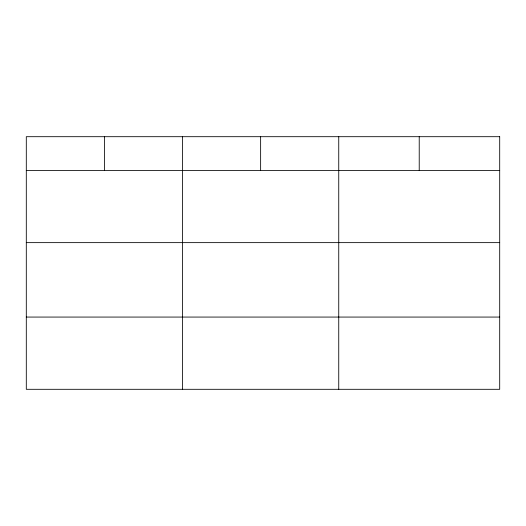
<?xml version="1.0" encoding="UTF-8"?>
<svg xmlns="http://www.w3.org/2000/svg" width="526" height="526" viewBox="0 0 526 526"><rect width="100%" height="100%" fill="white"/><g stroke="black" fill="none" stroke-linecap="round" stroke-linejoin="round"><path stroke-width="0.79" d="M26.3 170.398L499.7 170.398M26.3 242.637L499.7 242.637M26.3 317.066L499.7 317.066M419.222 136.694L419.222 170.398M338.744 136.694L338.744 389.306M260.633 136.694L260.633 170.398M182.522 136.694L182.522 389.306M104.411 136.694L104.411 170.398M499.7 136.694L26.3 136.694L26.3 389.306L499.7 389.306L499.7 136.694"/></g></svg>
